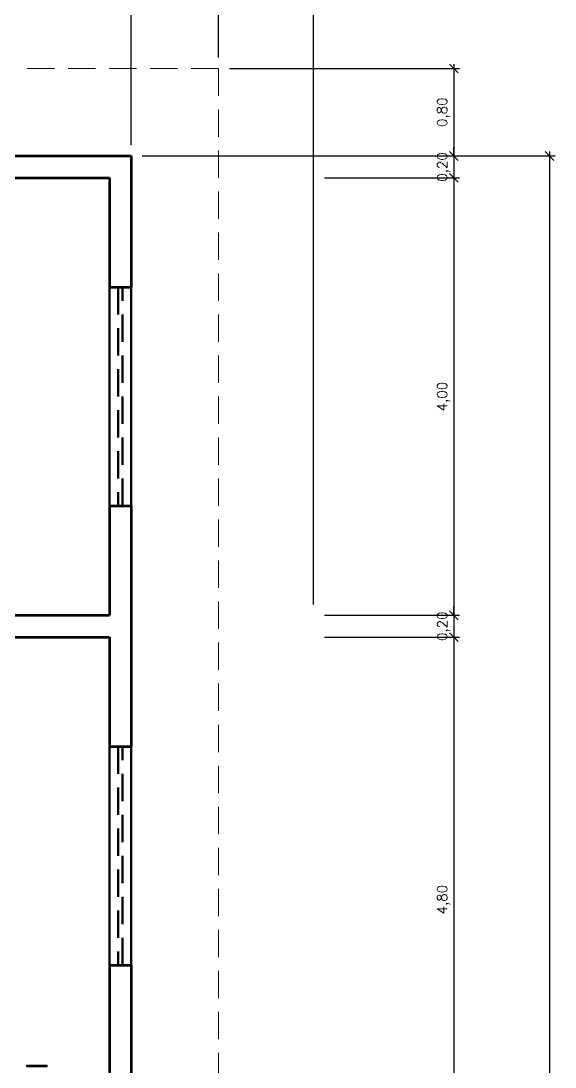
# Model space of a CAD drawing. Header units: millimetres. Extents: x 1185.4 to 1269.4, y 957.3 to 1016.7.
# Drawn here: x 1214.92 to 1219.8, y 993.42 to 1002.99 of the extents above; entities that cross this region are included whole.
import ezdxf

# ---------------------------------------------------------------- set-up
doc = ezdxf.new("R2010")
doc.units = ezdxf.units.MM
doc.linetypes.add('HIDDEN', pattern=[0.375, 0.25, -0.125])
for name, color, linetype, lineweight in [('COTAS', 7, 'Continuous', 5), ('JANELAS', 2, 'HIDDEN', 50), ('PAREDES', 4, 'Continuous', 70), ('PROJEÇÕES', 1, 'HIDDEN', 20)]:
    doc.layers.add(name, color=color, linetype=linetype, lineweight=lineweight)
doc.styles.add('ROMANS', font='romans.shx')
doc.dimstyles.new('ESCALA-50', dxfattribs={"dimtxt": 0.09, "dimasz": 0.08, "dimexe": 0.05, "dimexo": 0.1, "dimgap": 0.04, "dimtad": 1, "dimzin": 1, "dimtxsty": 'ROMANS', "dimblk": 'OBLIQUE', "dimcen": 0.05, "dimdle": 0.04, "dimaunit": 1, "dimadec": 0, "dimazin": 0, "dimtfac": 1, "dimtix": 1, "dimtmove": 2, "dimatfit": 3, "dimldrblk": 'OPEN90', "dimfxl": 1, "dimarcsym": 0})

# ---------------------------------------------------------------- blocks, each defined once
blk = doc.blocks.new('_OBLIQUE')
at = {"color": 0, "linetype": 'ByBlock'}
blk.add_line((-0.5, -0.5), (0.5, 0.5), dxfattribs=at)
blk = doc.blocks.new('*D71')
at = {"layer": 'COTAS', "color": 0, "lineweight": -2}
for p, q in [((1197.7905, 1004.9893), (1197.7905, 1007.6377)), ((1215.9239, 1001.8559), (1215.9239, 1007.6377)), ((1215.9639, 1007.5877), (1197.7505, 1007.5877))]:
    blk.add_line(p, q, dxfattribs=at)
at = {"layer": 'Defpoints', "color": 0}
for p in [(1197.7905, 1007.5877), (1197.7905, 1004.8893), (1215.9239, 1001.7559)]:
    blk.add_point(p, dxfattribs=at)
at = {"layer": 'COTAS', "color": 0, "lineweight": -2, "xscale": 0.08, "yscale": 0.08, "zscale": 0.08, "rotation": 180}
blk.add_blockref('_OBLIQUE', (1197.7905, 1007.5877), dxfattribs=at)
at = {"layer": 'COTAS', "color": 0, "lineweight": -2, "xscale": 0.08, "yscale": 0.08, "zscale": 0.08}
blk.add_blockref('_OBLIQUE', (1215.9239, 1007.5877), dxfattribs=at)
at = {"layer": 'COTAS', "color": 0, "insert": (1206.8572, 1007.6813), "char_height": 0.09, "attachment_point": 5, "style": 'ROMANS'}
blk.add_mtext('18,13', dxfattribs=at)
blk = doc.blocks.new('_Open90')
at = {"color": 0, "linetype": 'ByBlock', "lineweight": -2}
for p, q in [((0, 0), (-1, 0)), ((-0.5, 0.5), (0, 0)), ((0, 0), (-0.5, -0.5))]:
    blk.add_line(p, q, dxfattribs=at)
blk = doc.blocks.new('*D72')
at = {"layer": 'COTAS', "color": 0, "lineweight": -2}
for p, q in [((1219.7492, 1001.7959), (1219.7492, 979.3826)), ((1216.0239, 1001.7559), (1219.7992, 1001.7559)), ((1216.8905, 979.4226), (1219.7992, 979.4226))]:
    blk.add_line(p, q, dxfattribs=at)
at = {"layer": 'Defpoints', "color": 0}
for p in [(1215.9239, 1001.7559), (1216.7905, 979.4226), (1219.7492, 979.4226)]:
    blk.add_point(p, dxfattribs=at)
at = {"layer": 'COTAS', "color": 0, "lineweight": -2, "xscale": 0.08, "yscale": 0.08, "zscale": 0.08}
for p, rotation in [((1219.7492, 1001.7559), 90), ((1219.7492, 979.4226), 270)]:
    blk.add_blockref('_OBLIQUE', p, dxfattribs=dict(at, rotation=rotation))
at = {"layer": 'COTAS', "color": 0, "insert": (1219.6557, 990.5893), "char_height": 0.09, "attachment_point": 5, "rotation": 90, "style": 'ROMANS'}
blk.add_mtext('22,33', dxfattribs=at)
blk = doc.blocks.new('*D78')
at = {"layer": 'COTAS', "color": 0, "lineweight": -2}
for p, q in [((1215.9239, 1006.5893), (1215.9239, 1007.0545)), ((1216.7211, 1002.6559), (1216.7211, 1007.0545)), ((1216.7611, 1007.0045), (1215.8839, 1007.0045))]:
    blk.add_line(p, q, dxfattribs=at)
at = {"layer": 'Defpoints', "color": 0}
for p in [(1215.9239, 1007.0045), (1215.9239, 1006.4893), (1216.7211, 1002.5559)]:
    blk.add_point(p, dxfattribs=at)
at = {"layer": 'COTAS', "color": 0, "lineweight": -2, "xscale": 0.08, "yscale": 0.08, "zscale": 0.08, "rotation": 180}
blk.add_blockref('_OBLIQUE', (1215.9239, 1007.0045), dxfattribs=at)
at = {"layer": 'COTAS', "color": 0, "lineweight": -2, "xscale": 0.08, "yscale": 0.08, "zscale": 0.08}
blk.add_blockref('_OBLIQUE', (1216.7211, 1007.0045), dxfattribs=at)
at = {"layer": 'COTAS', "color": 0, "insert": (1216.3225, 1007.0981), "char_height": 0.09, "attachment_point": 5, "style": 'ROMANS'}
blk.add_mtext('0,80', dxfattribs=at)
blk = doc.blocks.new('*D30')
at = {"layer": 'COTAS', "color": 0, "lineweight": -2}
for p, q in [((1215.9239, 1006.5893), (1215.9239, 1007.0545)), ((1217.5905, 1001.6559), (1217.5905, 1007.0545)), ((1215.8839, 1007.0045), (1217.6305, 1007.0045))]:
    blk.add_line(p, q, dxfattribs=at)
at = {"layer": 'Defpoints', "color": 0}
for p in [(1217.5905, 1007.0045), (1215.9239, 1006.4893), (1217.5905, 1001.5559)]:
    blk.add_point(p, dxfattribs=at)
at = {"layer": 'COTAS', "color": 0, "lineweight": -2, "xscale": 0.08, "yscale": 0.08, "zscale": 0.08, "rotation": 180}
blk.add_blockref('_OBLIQUE', (1215.9239, 1007.0045), dxfattribs=at)
at = {"layer": 'COTAS', "color": 0, "lineweight": -2, "xscale": 0.08, "yscale": 0.08, "zscale": 0.08}
blk.add_blockref('_OBLIQUE', (1217.5905, 1007.0045), dxfattribs=at)
at = {"layer": 'COTAS', "color": 0, "insert": (1216.7572, 1007.0981), "char_height": 0.09, "attachment_point": 5, "style": 'ROMANS'}
blk.add_mtext('1,67', dxfattribs=at)
blk = doc.blocks.new('*D31')
at = {"layer": 'COTAS', "color": 0, "lineweight": -2}
for p, q in [((1217.5905, 1001.6559), (1217.5905, 1007.0545)), ((1217.5905, 997.6559), (1217.5905, 1007.0545)), ((1217.5905, 1007.0045), (1217.5105, 1007.0045)), ((1217.5905, 1007.0045), (1217.6705, 1007.0045))]:
    blk.add_line(p, q, dxfattribs=at)
at = {"layer": 'Defpoints', "color": 0}
for p in [(1217.5905, 1007.0045), (1217.5905, 1001.5559), (1217.5905, 997.5559)]:
    blk.add_point(p, dxfattribs=at)
at = {"layer": 'COTAS', "color": 0, "lineweight": -2, "xscale": 0.08, "yscale": 0.08, "zscale": 0.08}
blk.add_blockref('_OBLIQUE', (1217.5905, 1007.0045), dxfattribs=at)
at = {"layer": 'COTAS', "color": 0, "lineweight": -2, "xscale": 0.08, "yscale": 0.08, "zscale": 0.08, "rotation": 180}
blk.add_blockref('_OBLIQUE', (1217.5905, 1007.0045), dxfattribs=at)
at = {"layer": 'COTAS', "color": 0, "insert": (1217.5905, 1007.0981), "char_height": 0.09, "attachment_point": 5, "style": 'ROMANS'}
blk.add_mtext('0,00', dxfattribs=at)
blk = doc.blocks.new('*D79')
at = {"layer": 'COTAS', "color": 0, "lineweight": -2}
for p, q in [((1216.8211, 1002.5559), (1218.924, 1002.5559)), ((1218.874, 1002.5959), (1218.874, 1001.7159)), ((1217.6905, 1001.7559), (1218.924, 1001.7559))]:
    blk.add_line(p, q, dxfattribs=at)
at = {"layer": 'Defpoints', "color": 0}
for p in [(1216.7211, 1002.5559), (1217.5905, 1001.7559), (1218.874, 1001.7559)]:
    blk.add_point(p, dxfattribs=at)
at = {"layer": 'COTAS', "color": 0, "lineweight": -2, "xscale": 0.08, "yscale": 0.08, "zscale": 0.08}
for p, rotation in [((1218.874, 1002.5559), 90), ((1218.874, 1001.7559), 270)]:
    blk.add_blockref('_OBLIQUE', p, dxfattribs=dict(at, rotation=rotation))
at = {"layer": 'COTAS', "color": 0, "insert": (1218.7804, 1002.1559), "char_height": 0.09, "attachment_point": 5, "rotation": 90, "style": 'ROMANS'}
blk.add_mtext('0,80', dxfattribs=at)
blk = doc.blocks.new('*D32')
at = {"layer": 'COTAS', "color": 0, "lineweight": -2}
for p, q in [((1218.874, 1001.7559), (1218.874, 1001.8359)), ((1217.6905, 1001.7559), (1218.924, 1001.7559)), ((1218.874, 1001.7559), (1218.874, 1001.5559)), ((1217.6905, 1001.5559), (1218.924, 1001.5559)), ((1218.874, 1001.5559), (1218.874, 1001.4759))]:
    blk.add_line(p, q, dxfattribs=at)
at = {"layer": 'Defpoints', "color": 0}
for p in [(1217.5905, 1001.7559), (1217.5905, 1001.5559), (1218.874, 1001.5559)]:
    blk.add_point(p, dxfattribs=at)
at = {"layer": 'COTAS', "color": 0, "lineweight": -2, "xscale": 0.08, "yscale": 0.08, "zscale": 0.08}
for p, rotation in [((1218.874, 1001.7559), 270), ((1218.874, 1001.5559), 90)]:
    blk.add_blockref('_OBLIQUE', p, dxfattribs=dict(at, rotation=rotation))
at = {"layer": 'COTAS', "color": 0, "insert": (1218.7804, 1001.6559), "char_height": 0.09, "attachment_point": 5, "rotation": 90, "style": 'ROMANS'}
blk.add_mtext('0,20', dxfattribs=at)
blk = doc.blocks.new('*D33')
at = {"layer": 'COTAS', "color": 0, "lineweight": -2}
for p, q in [((1218.874, 1001.5959), (1218.874, 997.5159)), ((1217.6905, 1001.5559), (1218.924, 1001.5559)), ((1217.6905, 997.5559), (1218.924, 997.5559))]:
    blk.add_line(p, q, dxfattribs=at)
at = {"layer": 'Defpoints', "color": 0}
for p in [(1217.5905, 1001.5559), (1217.5905, 997.5559), (1218.874, 997.5559)]:
    blk.add_point(p, dxfattribs=at)
at = {"layer": 'COTAS', "color": 0, "lineweight": -2, "xscale": 0.08, "yscale": 0.08, "zscale": 0.08}
for p, rotation in [((1218.874, 1001.5559), 90), ((1218.874, 997.5559), 270)]:
    blk.add_blockref('_OBLIQUE', p, dxfattribs=dict(at, rotation=rotation))
at = {"layer": 'COTAS', "color": 0, "insert": (1218.7804, 999.5559), "char_height": 0.09, "attachment_point": 5, "rotation": 90, "style": 'ROMANS'}
blk.add_mtext('4,00', dxfattribs=at)
blk = doc.blocks.new('*D34')
at = {"layer": 'COTAS', "color": 0, "lineweight": -2}
for p, q in [((1218.874, 997.5559), (1218.874, 997.6359)), ((1217.6905, 997.5559), (1218.924, 997.5559)), ((1218.874, 997.5559), (1218.874, 997.3559)), ((1217.6905, 997.3559), (1218.924, 997.3559)), ((1218.874, 997.3559), (1218.874, 997.2759))]:
    blk.add_line(p, q, dxfattribs=at)
at = {"layer": 'Defpoints', "color": 0}
for p in [(1217.5905, 997.5559), (1217.5905, 997.3559), (1218.874, 997.3559)]:
    blk.add_point(p, dxfattribs=at)
at = {"layer": 'COTAS', "color": 0, "lineweight": -2, "xscale": 0.08, "yscale": 0.08, "zscale": 0.08}
for p, rotation in [((1218.874, 997.5559), 270), ((1218.874, 997.3559), 90)]:
    blk.add_blockref('_OBLIQUE', p, dxfattribs=dict(at, rotation=rotation))
at = {"layer": 'COTAS', "color": 0, "insert": (1218.7804, 997.4559), "char_height": 0.09, "attachment_point": 5, "rotation": 90, "style": 'ROMANS'}
blk.add_mtext('0,20', dxfattribs=at)
blk = doc.blocks.new('*D35')
at = {"layer": 'COTAS', "color": 0, "lineweight": -2}
for p, q in [((1218.874, 997.3959), (1218.874, 992.5159)), ((1217.6905, 997.3559), (1218.924, 997.3559)), ((1217.6905, 992.5559), (1218.924, 992.5559))]:
    blk.add_line(p, q, dxfattribs=at)
at = {"layer": 'Defpoints', "color": 0}
for p in [(1217.5905, 997.3559), (1217.5905, 992.5559), (1218.874, 992.5559)]:
    blk.add_point(p, dxfattribs=at)
at = {"layer": 'COTAS', "color": 0, "lineweight": -2, "xscale": 0.08, "yscale": 0.08, "zscale": 0.08}
for p, rotation in [((1218.874, 997.3559), 90), ((1218.874, 992.5559), 270)]:
    blk.add_blockref('_OBLIQUE', p, dxfattribs=dict(at, rotation=rotation))
at = {"layer": 'COTAS', "color": 0, "insert": (1218.7804, 994.9559), "char_height": 0.09, "attachment_point": 5, "rotation": 90, "style": 'ROMANS'}
blk.add_mtext('4,80', dxfattribs=at)

msp = doc.modelspace()

# ---------------------------------------------------------------- linework, layer by layer
msp.add_lwpolyline([(1215.1522, 993.4426), (1215.1522, 993.4274), (1214.9698, 993.4274), (1214.9698, 993.4426)], close=True)
at = {"layer": 'JANELAS', "linetype": 'ByBlock'}
for p, q in [((1215.7239, 1000.5559), (1215.7239, 998.5559)), ((1215.9239, 998.5559), (1215.9239, 1000.5559)), ((1215.7239, 996.3559), (1215.7239, 994.3559)), ((1215.9239, 994.3559), (1215.9239, 996.3559))]:
    msp.add_line(p, q, dxfattribs=at)
at = {"layer": 'JANELAS'}
for p, q in [((1215.8039, 1000.5559), (1215.8039, 998.5559)), ((1215.8439, 998.5559), (1215.8439, 1000.5559)), ((1215.8039, 996.3559), (1215.8039, 994.3559)), ((1215.8439, 994.3559), (1215.8439, 996.3559))]:
    msp.add_line(p, q, dxfattribs=at)
at = {"layer": 'PAREDES'}
for p, q in [((1209.0239, 1001.7559), (1215.9239, 1001.7559)), ((1215.9239, 1001.7559), (1215.9239, 1000.5559)), ((1209.7239, 1001.5559), (1215.7239, 1001.5559)), ((1215.7239, 1001.5559), (1215.7239, 1000.5559)), ((1215.7239, 1000.5559), (1215.9239, 1000.5559)), ((1215.7239, 998.5559), (1215.7239, 997.5559)), ((1215.7239, 998.5559), (1215.9239, 998.5559)), ((1215.9239, 998.5559), (1215.9239, 996.3559)), ((1215.9239, 998.5559), (1215.9239, 996.3559)), ((1209.7239, 997.5559), (1215.7239, 997.5559)), ((1209.7239, 997.3559), (1215.7239, 997.3559)), ((1215.7239, 997.3559), (1215.7239, 996.3559)), ((1215.7239, 996.3559), (1215.9239, 996.3559)), ((1215.7239, 994.3559), (1215.7239, 992.5559)), ((1215.7239, 994.3559), (1215.9239, 994.3559)), ((1215.9239, 994.3559), (1215.9239, 992.5559)), ((1215.9239, 994.3559), (1215.9239, 992.5559))]:
    msp.add_line(p, q, dxfattribs=at)
at = {"layer": 'PROJEÇÕES'}
for q in [(1202.9905, 1002.5559), (1216.7211, 993.3559)]:
    msp.add_line((1216.7211, 1002.5559), q, dxfattribs=at)

# ---------------------------------------------------------------- dimensions: what is measured, and where the dimension line sits
at = {"layer": 'COTAS'}
for base, p1, p2, picture, middle in [((1197.7905, 1007.5877), (1215.9239, 1001.7559), (1197.7905, 1004.8893), '*D71', (1206.8572, 1007.6813)), ((1215.9239, 1007.0045), (1216.7211, 1002.5559), (1215.9239, 1006.4893), '*D78', (1216.3225, 1007.0981)), ((1217.5905, 1007.0045), (1215.9239, 1006.4893), (1217.5905, 1001.5559), '*D30', (1216.7572, 1007.0981)), ((1217.590517933, 1007.0045437806), (1217.590517933, 1001.5559206762), (1217.590517933, 997.5559206762), '*D31', (1217.590517933, 1007.0981152092))]:
    dim = msp.add_linear_dim(base=base, p1=p1, p2=p2, dimstyle='ESCALA-50', dxfattribs=at)
    dim.commit()
    dim.dimension.update_dxf_attribs({"geometry": picture, "text_midpoint": middle})
for base, p1, p2, picture, middle in [((1218.874, 1001.7559), (1216.7211, 1002.5559), (1217.5905, 1001.7559), '*D79', (1218.7804, 1002.1559)), ((1219.7492, 979.4226), (1215.9239, 1001.7559), (1216.7905, 979.4226), '*D72', (1219.6557, 990.5893)), ((1218.874, 1001.5559), (1217.5905, 1001.7559), (1217.5905, 1001.5559), '*D32', (1218.7804, 1001.6559)), ((1218.874, 997.5559), (1217.5905, 1001.5559), (1217.5905, 997.5559), '*D33', (1218.7804, 999.5559)), ((1218.874, 997.3559), (1217.5905, 997.5559), (1217.5905, 997.3559), '*D34', (1218.7804, 997.4559)), ((1218.874, 992.5559), (1217.5905, 997.3559), (1217.5905, 992.5559), '*D35', (1218.7804, 994.9559))]:
    dim = msp.add_linear_dim(base=base, p1=p1, p2=p2, angle=90, dimstyle='ESCALA-50', dxfattribs=at)
    dim.commit()
    dim.dimension.update_dxf_attribs({"geometry": picture, "text_midpoint": middle})

doc.saveas('drawing.dxf')
